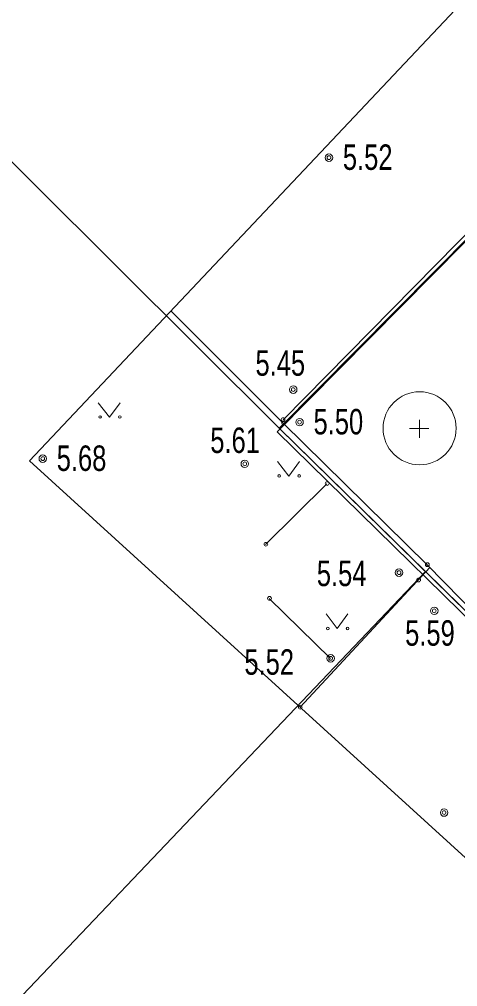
# Model space of a CAD drawing. Extents: x -1681 to 532, y 0 to 8657.
# Drawn here: x 532.21194 to 532.22659, y 6469.8044 to 6469.83672 of the extents above; entities that cross this region are included whole.
import ezdxf

# ---------------------------------------------------------------- set-up
doc = ezdxf.new("R2010")
doc.units = 0
doc.header["$LTSCALE"] = 0.00039
for name, color, linetype, lineweight in [('15', 7, 'Continuous', 13), ('17', 7, 'Continuous', 13), ('18', 7, 'Continuous', 13), ('19', 7, 'Continuous', 13), ('27', 7, 'Continuous', 13), ('28', 7, 'Continuous', 13), ('37', 7, 'Continuous', 13), ('42', 7, 'Continuous', 13), ('46', 7, 'Continuous', 13)]:
    doc.layers.add(name, color=color, linetype=linetype, lineweight=lineweight)

msp = doc.modelspace()

# ---------------------------------------------------------------- linework, layer by layer
at = {"layer": '15'}
for p, q in [((532.23974, 6469.84262), (532.22075, 6469.82334)), ((532.22076, 6469.82323), (532.217, 6469.82698)), ((532.22132, 6469.81373), (532.22566, 6469.8184))]:
    msp.add_line(p, q, dxfattribs=at)
for points in [[(532.22557, 6469.81849), (532.22557, 6469.81849), (532.22076, 6469.82323)], [(532.22557, 6469.81849), (532.23914, 6469.80465), (532.24093, 6469.80601), (532.24151, 6469.80568)]]:
    msp.add_lwpolyline(points, dxfattribs=at)
at = {"layer": '17'}
for centre in [(532.222286, 6469.832098), (532.222286, 6469.832098), (532.221092, 6469.824347), (532.221092, 6469.824347), (532.221303, 6469.823259), (532.221303, 6469.823259), (532.212723, 6469.82204), (532.212723, 6469.82204), (532.219472, 6469.821866), (532.219472, 6469.821866), (532.224626, 6469.818231), (532.224626, 6469.818231), (532.225804, 6469.816954), (532.225804, 6469.816954), (532.222342, 6469.815367), (532.222342, 6469.815367), (532.226133, 6469.810213), (532.226133, 6469.810213)]:
    msp.add_circle(centre, 0.000125, dxfattribs=at)
at = {"layer": '18'}
for points in [[(532.20361, 6469.84724), (532.20241, 6469.8412), (532.20421, 6469.83941), (532.22062, 6469.82306), (532.25421, 6469.85695), (532.23375, 6469.87747)], [(532.22062, 6469.82306), (532.22551, 6469.81827), (532.23952, 6469.80452), (532.27276, 6469.8387), (532.25421, 6469.85695)], [(532.22062, 6469.82306), (532.22551, 6469.81827), (532.23952, 6469.80452), (532.27276, 6469.8387), (532.25421, 6469.85695)], [(532.18358, 6469.8177), (532.20531, 6469.79704), (532.22551, 6469.81827), (532.22062, 6469.82306), (532.20421, 6469.83941)], [(532.24687, 6469.79723), (532.23952, 6469.80452), (532.22551, 6469.81827), (532.20531, 6469.79704), (532.22706, 6469.77637)]]:
    msp.add_lwpolyline(points, close=True, dxfattribs=at)
at = {"layer": '19'}
for p, q in [((532.21458, 6469.82391), (532.21495, 6469.82343)), ((532.21495, 6469.82343), (532.21531, 6469.82391)), ((532.22057, 6469.82194), (532.22094, 6469.82146)), ((532.22094, 6469.82146), (532.2213, 6469.82194)), ((532.22222, 6469.8212), (532.22017, 6469.81917)), ((532.22029, 6469.81737), (532.22234, 6469.81536)), ((532.22219, 6469.81685), (532.22256, 6469.81636)), ((532.22256, 6469.81636), (532.22292, 6469.81685))]:
    msp.add_line(p, q, dxfattribs=at)
for centre in [(532.214637, 6469.823432), (532.214637, 6469.823432), (532.2153, 6469.823432), (532.2153, 6469.823432), (532.220625, 6469.821462), (532.220625, 6469.821462), (532.221288, 6469.821462), (532.221288, 6469.821462), (532.222246, 6469.816365), (532.222246, 6469.816365), (532.222909, 6469.816365), (532.222909, 6469.816365)]:
    msp.add_circle(centre, 0.000044, dxfattribs=at)
at = {"layer": '27'}
msp.add_lwpolyline([(532.24035, 6469.85172), (532.25664, 6469.86874), (532.28329, 6469.84267), (532.24041, 6469.79635), (532.21228, 6469.82197)], close=True, dxfattribs=at)
at = {"layer": '28'}
for centre in [(532.222286, 6469.832098), (532.222286, 6469.832098), (532.221092, 6469.824347), (532.221092, 6469.824347), (532.220754, 6469.823344), (532.220754, 6469.823344), (532.220764, 6469.823239), (532.220764, 6469.823239), (532.221303, 6469.823259), (532.221303, 6469.823259), (532.212723, 6469.82204), (532.212723, 6469.82204), (532.219472, 6469.821866), (532.219472, 6469.821866), (532.222226, 6469.821208), (532.222226, 6469.821208), (532.220179, 6469.819179), (532.220179, 6469.819179), (532.225574, 6469.818496), (532.225574, 6469.818496), (532.225574, 6469.818495), (532.225574, 6469.818495), (532.225576, 6469.818497), (532.225576, 6469.818497), (532.224626, 6469.818231), (532.224626, 6469.818231), (532.225282, 6469.817986), (532.225282, 6469.817986), (532.220298, 6469.817371), (532.220298, 6469.817371), (532.225804, 6469.816954), (532.225804, 6469.816954), (532.222342, 6469.815367), (532.222342, 6469.815367), (532.221325, 6469.813736), (532.221325, 6469.813736), (532.226133, 6469.810213), (532.226133, 6469.810213)]:
    msp.add_circle(centre, 0.0000625, dxfattribs=at)
at = {"layer": '37'}
msp.add_lwpolyline([(532.23952, 6469.80452), (532.27276, 6469.8387), (532.25421, 6469.85695), (532.22062, 6469.82306)], close=True, dxfattribs=at)
at = {"layer": '42'}
msp.add_lwpolyline([(532.2413, 6469.84392), (532.22056, 6469.82294), (532.23946, 6469.8044), (532.2727, 6469.83858), (532.26987, 6469.84137), (532.24358, 6469.81438), (532.23128, 6469.82658), (532.23677, 6469.83212), (532.23425, 6469.83462), (532.24144, 6469.84193), (532.24173, 6469.84302)], close=True, dxfattribs=at)
at = {"layer": '46'}
for p, q in [((532.22531, 6469.82334), (532.22531, 6469.82273)), ((532.22498, 6469.82305), (532.22562, 6469.82305))]:
    msp.add_line(p, q, dxfattribs=at)
msp.add_circle((532.225315, 6469.823054), 0.001221, dxfattribs=at)
msp.add_circle((532.225315, 6469.823054), 0.001221, dxfattribs=at)
for start, end in [(0, 180), (180, 0)]:
    msp.add_arc((532.225315, 6469.823054), 0.001221, start, end, dxfattribs=at)

# ---------------------------------------------------------------- texts
at = {"layer": '17', "width": 0.75}
for s, p in [('5.52', (532.22275, 6469.83169)), ('5.45', (532.21983, 6469.82481)), ('5.50', (532.22177, 6469.82285)), ('5.61', (532.21832, 6469.82223)), ('5.68', (532.21319, 6469.82163)), ('5.54', (532.22188, 6469.81778)), ('5.59', (532.22483, 6469.81579)), ('5.52', (532.21946, 6469.81482))]:
    msp.add_text(s, height=0.00085, dxfattribs=at).set_placement(p)

doc.saveas('drawing.dxf')
